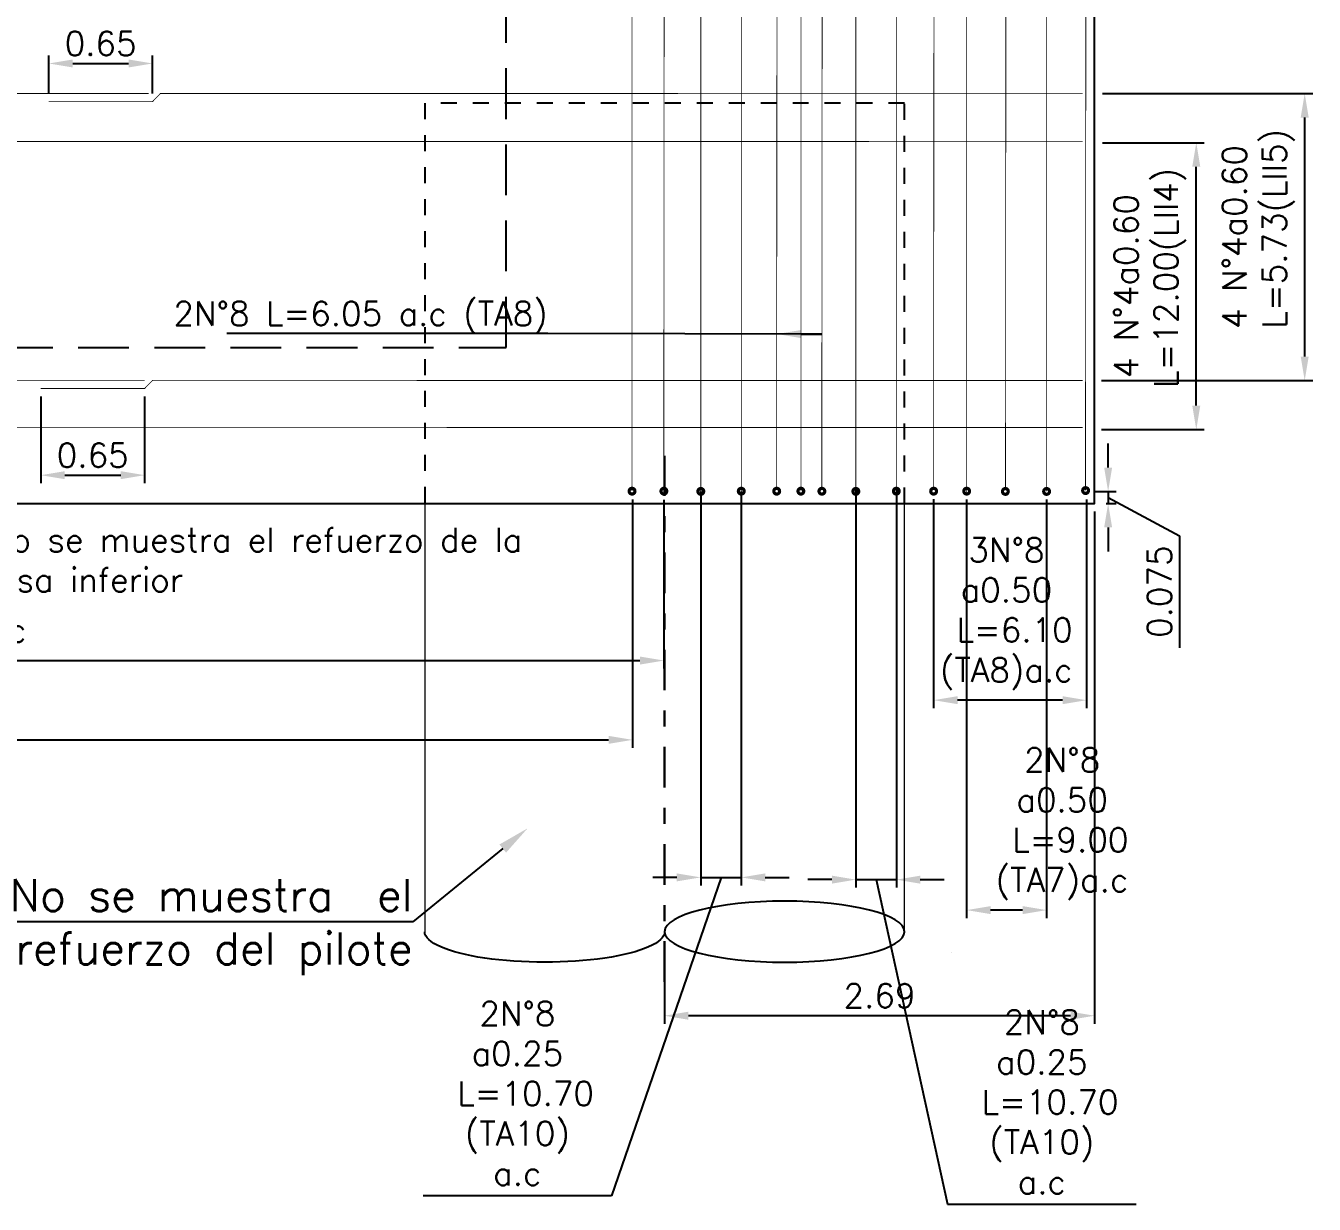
# Model space of a CAD drawing. Header units: metres. Extents: x 1080427 to 1081241, y 976768 to 977191.
# Drawn here: x 1080898.68 to 1080906.74, y 977087.39 to 977094.76 of the extents above; entities that cross this region are included whole.
import ezdxf
from ezdxf import colors
from ezdxf.entities.mleader import LeaderData, LeaderLine
from ezdxf.math import Vec2, Vec3

# ---------------------------------------------------------------- set-up
doc = ezdxf.new("R2010")
doc.units = ezdxf.units.M
doc.header["$LTSCALE"] = 25.4
doc.linetypes.add('DASHDOT', pattern=[1, 0.5, -0.25, 0, -0.25])
doc.linetypes.add('HIDDEN', pattern=[0.375, 0.25, -0.125])
for name, color, linetype in [('CONTRAPESO', 3, 'Continuous'), ('COT', 1, 'Continuous'), ('DIMCONTRAPESO', 1, 'Continuous'), ('EJE-D', 11, 'DASHDOT'), ('PROY', 9, 'HIDDEN'), ('PROYECC', 251, 'HIDDEN'), ('REF', 6, 'Continuous')]:
    doc.layers.add(name, color=color, linetype=linetype)
for name, color, linetype, lineweight in [('COTA', 1, 'Continuous', 30), ('COTACIM', 20, 'Continuous', 5), ('EJEPILOTE', 145, 'DASHDOT', 30), ('OTROS', 8, 'Continuous', 5)]:
    doc.layers.add(name, color=color, linetype=linetype, lineweight=lineweight)
doc.styles.add('romans', font='romans.shx')
doc.dimstyles.new('Copy 75', dxfattribs={"dimtxt": 0.15, "dimasz": 0.15, "dimexe": 0.05, "dimexo": 0.05, "dimgap": 0.05, "dimtad": 1, "dimzin": 0, "dimdsep": 46, "dimtxsty": 'romans', "dimcen": 0.002, "dimclrd": 1, "dimclre": 1, "dimclrt": 3, "dimadec": 4, "dimazin": 0, "dimtfac": 1, "dimtofl": 0, "dimtmove": 1, "dimatfit": 3, "dimfxl": 1, "dimtolj": 1, "dimtzin": 0, "dimarcsym": 1})

# ---------------------------------------------------------------- blocks, each defined once
blk = doc.blocks.new('*D310')
at = {"layer": 'Defpoints', "color": 0, "transparency": 16777216}
for p in [(1080905.3152, 977091.8436), (1080905.3888, 977091.7689), (1080905.4508, 977091.7689)]:
    blk.add_point(p, dxfattribs=at)
at = {"layer": 'DIMCONTRAPESO', "color": 1, "lineweight": -2, "transparency": 16777216}
for p, q in [((1080905.4508, 977091.9936), (1080905.4508, 977092.1436)), ((1080905.3652, 977091.8436), (1080905.5008, 977091.8436)), ((1080905.4508, 977091.8436), (1080905.4508, 977091.7689)), ((1080905.4508, 977091.8063), (1080905.897, 977091.5672)), ((1080905.4388, 977091.7689), (1080905.5008, 977091.7689)), ((1080905.4508, 977091.6189), (1080905.4508, 977091.4689)), ((1080905.897, 977091.5672), (1080905.897, 977090.8672))]:
    blk.add_line(p, q, dxfattribs=at)
at = {"layer": 'DIMCONTRAPESO', "color": 1, "transparency": 16777216}
for points in [[(1080905.4258, 977091.9936), (1080905.4758, 977091.9936), (1080905.4508, 977091.8436)], [(1080905.4258, 977091.6189), (1080905.4758, 977091.6189), (1080905.4508, 977091.7689)]]:
    blk.add_solid(points, dxfattribs=at)
at = {"layer": 'DIMCONTRAPESO', "color": 3, "transparency": 16777216, "insert": (1080905.772, 977091.2172), "char_height": 0.15, "attachment_point": 5, "rotation": 90, "style": 'romans'}
blk.add_mtext('\\A1;0.075', dxfattribs=at)
blk = doc.blocks.new('*D302')
at = {"layer": 'COTA', "color": 1, "lineweight": -2, "transparency": 16777216}
for p, q in [((1080890.8392, 977091.8023), (1080890.8392, 977090.7367)), ((1080902.6725, 977091.7922), (1080902.6725, 977090.7367)), ((1080890.9892, 977090.7867), (1080902.5225, 977090.7867))]:
    blk.add_line(p, q, dxfattribs=at)
at = {"layer": 'COTA', "color": 1, "transparency": 16777216}
for points in [[(1080890.9892, 977090.8117), (1080890.9892, 977090.7617), (1080890.8392, 977090.7867)], [(1080902.5225, 977090.8117), (1080902.5225, 977090.7617), (1080902.6725, 977090.7867)]]:
    blk.add_solid(points, dxfattribs=at)
at = {"layer": 'Defpoints', "color": 0, "transparency": 16777216}
for p in [(1080890.8392, 977091.8523), (1080902.6725, 977091.8422), (1080902.6725, 977090.7867)]:
    blk.add_point(p, dxfattribs=at)
at = {"layer": 'COTA', "color": 3, "transparency": 16777216, "insert": (1080896.7558, 977090.951), "char_height": 0.15, "attachment_point": 5, "style": 'romans'}
blk.add_mtext('\\A1;25 N°8 a 0.50 L=5.80-6.05 (TA8){\\A0;a.c}', dxfattribs=at)
blk = doc.blocks.new('*D303')
at = {"layer": 'COTA', "color": 1, "lineweight": -2, "transparency": 16777216}
for p, q in [((1080891.09, 977091.7901), (1080891.09, 977090.2408)), ((1080902.4764, 977091.7942), (1080902.4764, 977090.2408)), ((1080891.24, 977090.2908), (1080902.3264, 977090.2908))]:
    blk.add_line(p, q, dxfattribs=at)
at = {"layer": 'COTA', "color": 1, "transparency": 16777216}
for points in [[(1080891.24, 977090.3158), (1080891.24, 977090.2658), (1080891.09, 977090.2908)], [(1080902.3264, 977090.3158), (1080902.3264, 977090.2658), (1080902.4764, 977090.2908)]]:
    blk.add_solid(points, dxfattribs=at)
at = {"layer": 'Defpoints', "color": 0, "transparency": 16777216}
for p in [(1080891.09, 977091.8401), (1080902.4764, 977091.8442), (1080902.4764, 977090.2908)]:
    blk.add_point(p, dxfattribs=at)
at = {"layer": 'COTA', "color": 3, "transparency": 16777216, "insert": (1080896.7832, 977090.4551), "char_height": 0.15, "attachment_point": 5, "style": 'romans'}
blk.add_mtext('\\A1;24 N°8 a 0.50 L=9.00 (TA7){\\A0;a.c}', dxfattribs=at)
blk = doc.blocks.new('*D355')
at = {"layer": 'Defpoints', "color": 0, "transparency": 16777216}
for p in [(1080902.9033, 977091.894), (1080903.1565, 977091.894), (1080903.1565, 977089.4306)]:
    blk.add_point(p, dxfattribs=at)
at = {"layer": 'DIMCONTRAPESO', "color": 1, "lineweight": -2, "transparency": 16777216}
for p, q in [((1080902.9033, 977091.844), (1080902.9033, 977089.3806)), ((1080903.1565, 977091.844), (1080903.1565, 977089.3806)), ((1080903.0299, 977089.4306), (1080902.3458, 977087.4398)), ((1080902.7533, 977089.4306), (1080902.6033, 977089.4306)), ((1080902.9033, 977089.4306), (1080903.1565, 977089.4306)), ((1080903.3065, 977089.4306), (1080903.4565, 977089.4306)), ((1080902.3458, 977087.4398), (1080901.1672, 977087.4398))]:
    blk.add_line(p, q, dxfattribs=at)
at = {"layer": 'DIMCONTRAPESO', "color": 1, "transparency": 16777216}
for points in [[(1080902.7533, 977089.4556), (1080902.7533, 977089.4056), (1080902.9033, 977089.4306)], [(1080903.3065, 977089.4556), (1080903.3065, 977089.4056), (1080903.1565, 977089.4306)]]:
    blk.add_solid(points, dxfattribs=at)
at = {"layer": 'DIMCONTRAPESO', "color": 3, "transparency": 16777216, "insert": (1080901.7565, 977088.0791), "char_height": 0.15, "attachment_point": 5, "style": 'romans', "bg_fill": 3, "box_fill_scale": 1.1, "bg_fill_color": 256, "bg_fill_true_color": 13158600, "bg_fill_transparency": 0}
blk.add_mtext('\\A1;2N°8\\Pa0.25\\P L=10.70\\P(TA10)\\P{\\A0;a.c}', dxfattribs=at)
blk = doc.blocks.new('*D356')
at = {"layer": 'Defpoints', "color": 0, "transparency": 16777216}
for p in [(1080903.873, 977091.9134), (1080904.1262, 977091.9134), (1080904.1262, 977089.4165)]:
    blk.add_point(p, dxfattribs=at)
at = {"layer": 'DIMCONTRAPESO', "color": 1, "lineweight": -2, "transparency": 16777216}
for p, q in [((1080903.873, 977091.8634), (1080903.873, 977089.3665)), ((1080904.1262, 977091.8634), (1080904.1262, 977089.3665)), ((1080903.723, 977089.4165), (1080903.573, 977089.4165)), ((1080903.873, 977089.4165), (1080904.1262, 977089.4165)), ((1080903.9996, 977089.4165), (1080904.4472, 977087.3865)), ((1080904.2762, 977089.4165), (1080904.4262, 977089.4165)), ((1080904.4472, 977087.3865), (1080905.6257, 977087.3865))]:
    blk.add_line(p, q, dxfattribs=at)
at = {"layer": 'DIMCONTRAPESO', "color": 1, "transparency": 16777216}
for points in [[(1080903.723, 977089.4415), (1080903.723, 977089.3915), (1080903.873, 977089.4165)], [(1080904.2762, 977089.4415), (1080904.2762, 977089.3915), (1080904.1262, 977089.4165)]]:
    blk.add_solid(points, dxfattribs=at)
at = {"layer": 'DIMCONTRAPESO', "color": 3, "transparency": 16777216, "insert": (1080905.0364, 977088.0258), "char_height": 0.15, "attachment_point": 5, "style": 'romans', "bg_fill": 3, "box_fill_scale": 1.1, "bg_fill_color": 256, "bg_fill_true_color": 13158600, "bg_fill_transparency": 0}
blk.add_mtext('\\A1;2N°8\\Pa0.25\\P L=10.70\\P(TA10)\\P{\\A0;a.c}', dxfattribs=at)
blk = doc.blocks.new('*D371')
at = {"layer": 'Defpoints', "color": 0, "transparency": 16777216}
for p in [(1080904.3595, 977091.8459), (1080905.3161, 977091.8441), (1080904.3595, 977090.5388)]:
    blk.add_point(p, dxfattribs=at)
at = {"layer": 'DIMCONTRAPESO', "color": 1, "lineweight": -2, "transparency": 16777216}
for p, q in [((1080904.3595, 977091.7959), (1080904.3595, 977090.4888)), ((1080905.3161, 977091.7941), (1080905.3161, 977090.4888)), ((1080905.1661, 977090.5388), (1080904.5095, 977090.5388))]:
    blk.add_line(p, q, dxfattribs=at)
at = {"layer": 'DIMCONTRAPESO', "color": 1, "transparency": 16777216}
for points in [[(1080904.5095, 977090.5638), (1080904.5095, 977090.5138), (1080904.3595, 977090.5388)], [(1080905.1661, 977090.5638), (1080905.1661, 977090.5138), (1080905.3161, 977090.5388)]]:
    blk.add_solid(points, dxfattribs=at)
at = {"layer": 'DIMCONTRAPESO', "color": 3, "transparency": 16777216, "insert": (1080904.8147, 977091.0781), "char_height": 0.15, "attachment_point": 5, "style": 'romans'}
blk.add_mtext('\\A1;3N°8\\Pa0.50\\P L=6.10\\P(TA8){\\A0;a.c}', dxfattribs=at)
blk = doc.blocks.new('*D372')
at = {"layer": 'Defpoints', "color": 0, "transparency": 16777216}
for p in [(1080904.566, 977091.8436), (1080905.0659, 977091.8436), (1080904.566, 977089.2259)]:
    blk.add_point(p, dxfattribs=at)
at = {"layer": 'DIMCONTRAPESO', "color": 1, "lineweight": -2, "transparency": 16777216}
for p, q in [((1080904.566, 977091.7936), (1080904.566, 977089.1759)), ((1080905.0659, 977091.7936), (1080905.0659, 977089.1759)), ((1080904.9159, 977089.2259), (1080904.716, 977089.2259))]:
    blk.add_line(p, q, dxfattribs=at)
at = {"layer": 'DIMCONTRAPESO', "color": 1, "transparency": 16777216}
for points in [[(1080904.716, 977089.2509), (1080904.716, 977089.2009), (1080904.566, 977089.2259)], [(1080904.9159, 977089.2509), (1080904.9159, 977089.2009), (1080905.0659, 977089.2259)]]:
    blk.add_solid(points, dxfattribs=at)
at = {"layer": 'DIMCONTRAPESO', "color": 3, "transparency": 16777216, "insert": (1080905.1631, 977089.7651), "char_height": 0.15, "attachment_point": 5, "style": 'romans'}
blk.add_mtext('\\A1;2N°8\\Pa0.50\\P L=9.00\\P(TA7){\\A0;a.c}', dxfattribs=at)
blk = doc.blocks.new('*D471')
at = {"layer": 'Defpoints', "color": 0, "transparency": 16777216}
for p in [(1080899.4748, 977094.5208), (1080898.8256, 977094.2824), (1080899.4748, 977094.2824)]:
    blk.add_point(p, dxfattribs=at)
at = {"layer": 'EJE-D', "color": 1, "lineweight": -2, "transparency": 16777216}
for p, q in [((1080898.8256, 977094.3324), (1080898.8256, 977094.5708)), ((1080899.4748, 977094.3324), (1080899.4748, 977094.5708)), ((1080898.9756, 977094.5208), (1080899.3248, 977094.5208))]:
    blk.add_line(p, q, dxfattribs=at)
at = {"layer": 'EJE-D', "color": 1, "transparency": 16777216}
for points in [[(1080898.9756, 977094.5458), (1080898.9756, 977094.4958), (1080898.8256, 977094.5208)], [(1080899.3248, 977094.5458), (1080899.3248, 977094.4958), (1080899.4748, 977094.5208)]]:
    blk.add_solid(points, dxfattribs=at)
at = {"layer": 'EJE-D', "color": 3, "transparency": 16777216, "insert": (1080899.1502, 977094.6458), "char_height": 0.15, "attachment_point": 5, "style": 'romans'}
blk.add_mtext('\\A1;0.65', dxfattribs=at)
blk = doc.blocks.new('*D472')
at = {"layer": 'Defpoints', "color": 0, "transparency": 16777216}
for p in [(1080898.7762, 977092.4882), (1080899.4255, 977092.4882), (1080899.4255, 977091.946)]:
    blk.add_point(p, dxfattribs=at)
at = {"layer": 'EJE-D', "color": 1, "lineweight": -2, "transparency": 16777216}
for p, q in [((1080898.7762, 977092.4382), (1080898.7762, 977091.896)), ((1080899.4255, 977092.4382), (1080899.4255, 977091.896)), ((1080898.9262, 977091.946), (1080899.2755, 977091.946))]:
    blk.add_line(p, q, dxfattribs=at)
at = {"layer": 'EJE-D', "color": 1, "transparency": 16777216}
for points in [[(1080898.9262, 977091.971), (1080898.9262, 977091.921), (1080898.7762, 977091.946)], [(1080899.2755, 977091.971), (1080899.2755, 977091.921), (1080899.4255, 977091.946)]]:
    blk.add_solid(points, dxfattribs=at)
at = {"layer": 'EJE-D', "color": 3, "transparency": 16777216, "insert": (1080899.1008, 977092.071), "char_height": 0.15, "attachment_point": 5, "style": 'romans'}
blk.add_mtext('\\A1;0.65', dxfattribs=at)
blk = doc.blocks.new('*D469')
at = {"layer": 'Defpoints', "color": 0, "transparency": 16777216}
for p in [(1080905.366, 977094.0254), (1080906.0019, 977094.0254), (1080905.3597, 977092.2312)]:
    blk.add_point(p, dxfattribs=at)
at = {"layer": 'DIMCONTRAPESO', "color": 1, "lineweight": -2, "transparency": 16777216}
for p, q in [((1080905.416, 977094.0254), (1080906.0519, 977094.0254)), ((1080906.0019, 977092.3812), (1080906.0019, 977093.8754)), ((1080905.4097, 977092.2312), (1080906.0519, 977092.2312))]:
    blk.add_line(p, q, dxfattribs=at)
at = {"layer": 'DIMCONTRAPESO', "color": 1, "transparency": 16777216}
for points in [[(1080905.9769, 977093.8754), (1080906.0269, 977093.8754), (1080906.0019, 977094.0254)], [(1080905.9769, 977092.3812), (1080906.0269, 977092.3812), (1080906.0019, 977092.2312)]]:
    blk.add_solid(points, dxfattribs=at)
at = {"layer": 'DIMCONTRAPESO', "color": 3, "transparency": 16777216, "insert": (1080905.7126, 977093.1283), "char_height": 0.15, "attachment_point": 5, "rotation": 90, "style": 'romans'}
blk.add_mtext('\\A1;4 N°4a0.60\\P L=12.00(LII4)', dxfattribs=at)
blk = doc.blocks.new('*D470')
at = {"layer": 'Defpoints', "color": 0, "transparency": 16777216}
for p in [(1080905.3656, 977094.3323), (1080906.6799, 977094.3323), (1080905.3593, 977092.5381)]:
    blk.add_point(p, dxfattribs=at)
at = {"layer": 'DIMCONTRAPESO', "color": 1, "lineweight": -2, "transparency": 16777216}
for p, q in [((1080905.4156, 977094.3323), (1080906.7299, 977094.3323)), ((1080906.6799, 977092.6881), (1080906.6799, 977094.1823)), ((1080905.4093, 977092.5381), (1080906.7299, 977092.5381))]:
    blk.add_line(p, q, dxfattribs=at)
at = {"layer": 'DIMCONTRAPESO', "color": 1, "transparency": 16777216}
for points in [[(1080906.6549, 977094.1823), (1080906.7049, 977094.1823), (1080906.6799, 977094.3323)], [(1080906.6549, 977092.6881), (1080906.7049, 977092.6881), (1080906.6799, 977092.5381)]]:
    blk.add_solid(points, dxfattribs=at)
at = {"layer": 'DIMCONTRAPESO', "color": 3, "transparency": 16777216, "insert": (1080906.3906, 977093.4352), "char_height": 0.15, "attachment_point": 5, "rotation": 90, "style": 'romans'}
blk.add_mtext('\\A1;4 N°4a0.60\\P L=5.73(LII5)', dxfattribs=at)
blk = doc.blocks.new('*D1118')
at = {"layer": 'COTA', "color": 1, "lineweight": -2, "transparency": 16777216}
for p, q in [((1080905.366, 977091.7183), (1080905.366, 977088.5155)), ((1080902.676, 977088.8592), (1080902.676, 977088.5155)), ((1080905.216, 977088.5655), (1080902.826, 977088.5655))]:
    blk.add_line(p, q, dxfattribs=at)
at = {"layer": 'COTA', "color": 1, "transparency": 16777216}
for points in [[(1080902.826, 977088.5905), (1080902.826, 977088.5405), (1080902.676, 977088.5655)], [(1080905.216, 977088.5905), (1080905.216, 977088.5405), (1080905.366, 977088.5655)]]:
    blk.add_solid(points, dxfattribs=at)
at = {"layer": 'Defpoints', "color": 0, "transparency": 16777216}
for p in [(1080905.366, 977091.7683), (1080902.676, 977088.9092), (1080902.676, 977088.5655)]:
    blk.add_point(p, dxfattribs=at)
at = {"layer": 'COTA', "color": 3, "transparency": 16777216, "insert": (1080904.021, 977088.6905), "char_height": 0.15, "attachment_point": 5, "style": 'romans'}
blk.add_mtext('\\A1;2.69', dxfattribs=at)

msp = doc.modelspace()

# ---------------------------------------------------------------- linework, layer by layer
at = {"layer": 'CONTRAPESO'}
msp.add_lwpolyline([(1080905.359159, 977104.535304), (1080888.186028, 977104.191841), (1080888.186028, 977094.768938), (1080888.186028, 977094.768938), (1080888.186028, 977091.768938), (1080905.366028, 977091.768344), (1080905.366028, 977094.768344), (1080905.366028, 977094.768938)], close=True, dxfattribs=at)
at = {"layer": 'COT', "extrusion": (0, 0, -1)}
msp.add_ellipse((1080903.42765, 977089.091042), major_axis=(-0.750261, 0), ratio=0.25438133, dxfattribs=at)
msp.add_ellipse((1080901.927129, 977089.091042), major_axis=(-0.750261, 0), ratio=0.25438133, start_param=3.14159265, end_param=6.28318531, dxfattribs=at)
at = {"layer": 'EJEPILOTE', "ltscale": 0.02}
msp.add_line((1080902.676028, 977088.776717), (1080902.676028, 977092.067685), dxfattribs=at)
at = {"layer": 'OTROS'}
msp.add_line((1080904.468151, 977088.959039), (1080904.468151, 977088.958653), dxfattribs=at)
msp.add_lwpolyline([(1080904.177911, 977089.091042), (1080904.177911, 977091.768938), (1080901.176868, 977091.768938), (1080901.176868, 977089.091042)], dxfattribs=at)
at = {"layer": 'PROY', "color": 252, "ltscale": 0.05}
msp.add_lwpolyline([(1080901.685975, 977094.744673), (1080901.685914, 977103.861719), (1080891.864559, 977103.665292), (1080891.866068, 977092.744673), (1080901.686016, 977092.744673), (1080901.685975, 977094.744673)], dxfattribs=at)
at = {"layer": 'REF', "ltscale": 0.1, "const_width": 0.005}
for points in [[(1080902.903325, 977091.842237), (1080902.904201, 977101.645818), (1080902.904201, 977101.645818)], [(1080903.156539, 977101.646344), (1080903.156539, 977091.842237), (1080903.156539, 977091.842237)], [(1080903.872994, 977091.840232), (1080903.873871, 977101.665212), (1080903.873871, 977101.665212)], [(1080904.126209, 977101.665738), (1080904.126209, 977092.108242), (1080904.126209, 977092.108242)], [(1080904.126209, 977101.665738), (1080904.126209, 977091.840232), (1080904.126209, 977091.840232)], [(1080888.261028, 977094.332923), (1080899.45065, 977094.332923)], [(1080898.825556, 977094.282403), (1080899.474822, 977094.282403), (1080899.523796, 977094.332923), (1080905.291028, 977094.332329)], [(1080905.291028, 977094.032329), (1080894.126406, 977094.032923)], [(1080888.236028, 977092.538706), (1080899.42565, 977092.538706)], [(1080898.776202, 977092.488187), (1080899.425467, 977092.488187), (1080899.474442, 977092.538706), (1080905.291028, 977092.538112)], [(1080905.291028, 977092.244462), (1080894.099546, 977092.244855)]]:
    msp.add_lwpolyline(points, dxfattribs=at)
at = {"layer": 'REF', "ltscale": 0.1, "const_width": 0.02}
for points in [[(1080905.083945, 977091.844357, -1), (1080905.047945, 977091.844357, -1)], [(1080905.291774, 977091.849847, 1), (1080905.327774, 977091.849847, 1)]]:
    msp.add_lwpolyline(points, format="xyb", close=True, dxfattribs=at)

# ---------------------------------------------------------------- dimensions: what is measured, and where the dimension line sits
at = {"layer": 'COTA'}
for base, p1, p2, text, picture, middle in [((1080902.67248, 977090.786674), (1080890.839195, 977091.852281), (1080902.67248, 977091.842237), '25 N°8 a 0.50 L=5.80-6.05 (TA8){\\A0;a.c}', '*D302', (1080896.755837, 977090.95096)), ((1080902.476432, 977090.290833), (1080891.090024, 977091.840102), (1080902.476432, 977091.844249), '24 N°8 a 0.50 L=9.00 (TA7){\\A0;a.c}', '*D303', (1080896.783228, 977090.455119))]:
    dim = msp.add_linear_dim(base=base, p1=p1, p2=p2, text=text, dimstyle='Copy 75', dxfattribs=at)
    dim.commit()
    dim.dimension.update_dxf_attribs({"geometry": picture, "text_midpoint": middle})
at = {"layer": 'DIMCONTRAPESO'}
for base, p1, p2, text, picture, middle in [((1080906.679927, 977094.332329), (1080905.359282, 977092.538112), (1080905.365632, 977094.332329), '4 N°4a0.60\\P L=5.73(LII5)', '*D470', (1080906.679927, 977093.435221)), ((1080906.001884, 977094.025415), (1080905.359678, 977092.231198), (1080905.366028, 977094.025415), '4 N°4a0.60\\P L=12.00(LII4)', '*D469', (1080906.001884, 977093.128307))]:
    dim = msp.add_linear_dim(base=base, p1=p1, p2=p2, angle=90, text=text, dimstyle='Copy 75', dxfattribs=at)
    dim.commit()
    dim.dimension.update_dxf_attribs({"geometry": picture, "text_midpoint": middle, "dimtype": 160})
at = {"layer": 'DIMCONTRAPESO', "color": 2}
dim = msp.add_linear_dim(base=(1080905.450811, 977091.768938), p1=(1080905.315158, 977091.843638), p2=(1080905.388755, 977091.768938), angle=90, dimstyle='Copy 75', override={"dimdec": 3}, dxfattribs=at)
dim.commit()
dim.dimension.update_dxf_attribs({"geometry": '*D310', "text_midpoint": (1080905.896962, 977091.517211), "dimtype": 160})
at = {"layer": 'EJE-D', "color": 2}
for base, p1, p2, picture, middle in [((1080899.474822, 977094.520827), (1080898.825556, 977094.282403), (1080899.474822, 977094.282403), '*D471', (1080899.150189, 977094.645827)), ((1080899.425467, 977091.946047), (1080898.776202, 977092.488187), (1080899.425467, 977092.488187), '*D472', (1080899.100834, 977092.071047))]:
    dim = msp.add_linear_dim(base=base, p1=p1, p2=p2, dimstyle='Copy 75', dxfattribs=at)
    dim.commit()
    dim.dimension.update_dxf_attribs({"geometry": picture, "text_midpoint": middle})

# ---------------------------------------------------------------- leaders
at = {"layer": 'COTACIM'}
ml = msp.add_multileader_mtext('Standard', dxfattribs=at)
ml.set_content('2N°8 L=6.05 a.c ({\\A1;TA8})', color=3, style='romans')
ml.set_leader_properties(color=256)
ml.build(insert=Vec2(0, 0))
ml.multileader.update_dxf_attribs({"text_left_attachment_type": 6, "text_right_attachment_type": 6, "dogleg_length": 0, "arrow_head_size": 0.15})
ctx = ml.context
ctx.base_point, ctx.char_height, ctx.arrow_head_size, ctx.landing_gap_size, ctx.plane_origin = Vec3(1080899.310086, 977092.831146), 0.15, 0.15, 0, Vec3(1080900.464553, 977091.603576)
ctx.left_attachment, ctx.right_attachment, ctx.text_align_type = 6, 6, 2
notes = []
notes.append((ctx, [(1, (1, 1, 0), (1080901.945801, 977092.831146), (-1, 0), 0, [(1, [(1080903.378118, 977092.82888), (1080903.660755, 977092.82852)], 0, [])])]))
ctx.mtext.insert, ctx.mtext.width, ctx.mtext.alignment, ctx.mtext.flow_direction = Vec3(1080901.945801, 977093.031146), 2.80073179, 3, 5
ml = msp.add_multileader_mtext('Standard', dxfattribs=at)
ml.set_content('No se muestra el refuerzo de la\\Plosa inferior', color=3, style='romans')
ml.set_leader_properties(color=256)
ml.build(insert=Vec2(0, 0))
ml.multileader.update_dxf_attribs({"text_left_attachment_type": 6, "text_right_attachment_type": 6, "dogleg_length": 0, "arrow_head_size": 0.15})
ctx = ml.context
ctx.base_point, ctx.char_height, ctx.arrow_head_size, ctx.landing_gap_size, ctx.plane_origin = Vec3(1080898.451135, 977091.436274), 0.15, 0.15, 0, Vec3(1080898.442795, 977089.825684)
ctx.left_attachment, ctx.right_attachment = 6, 6
notes.append((ctx, [(0, (1, 1, 0), (1080898.451135, 977091.436274), (1, 0), 0, [(0, [(1080898.045409, 977091.888084)], 0, [])])]))
ctx.mtext.insert, ctx.mtext.width, ctx.mtext.flow_direction = Vec3(1080898.451135, 977091.616274), 4.21185818, 5
for ctx, leaders in notes:
    for number, flags, end, landing, length, lines in leaders:
        leader = LeaderData()
        leader.index, (leader.has_last_leader_line, leader.has_dogleg_vector, leader.attachment_direction) = number, flags
        leader.last_leader_point, leader.dogleg_vector, leader.dogleg_length = Vec3(end), Vec3(landing), length
        for number, points, colour, breaks in lines:
            line = LeaderLine()
            line.index, line.vertices, line.color, line.breaks = number, Vec3.list(points), colors.encode_raw_color(colour), breaks
            leader.lines.append(line)
        ctx.leaders.append(leader)

# ---------------------------------------------------------------- next in the draw order: dimensions: what is measured, and where the dimension line sits
at = {"layer": 'DIMCONTRAPESO', "color": 2}
for base, p1, p2, picture, middle in [((1080903.156539, 977089.430584), (1080902.903325, 977091.894015), (1080903.156539, 977091.894015), '*D355', (1080902.295769, 977087.439828)), ((1080904.126209, 977089.416451), (1080903.872994, 977091.913408), (1080904.126209, 977091.913408), '*D356', (1080904.497152, 977087.386544))]:
    dim = msp.add_linear_dim(base=base, p1=p1, p2=p2, text='2N°8\\Pa0.25\\P L=10.70\\P(TA10)\\P{\\A0;a.c}', dimstyle='Copy 75', override={"dimtfill": 1}, dxfattribs=at)
    dim.commit()
    dim.dimension.update_dxf_attribs({"geometry": picture, "text_midpoint": middle, "dimtype": 160})

# ---------------------------------------------------------------- next in the draw order: linework, layer by layer
at = {"layer": 'PROYECC', "color": 14, "ltscale": 0.01}
msp.add_lwpolyline([(1080901.176868, 977091.768472), (1080904.177911, 977091.768472), (1080904.177911, 977094.272457), (1080901.176868, 977094.272457)], close=True, dxfattribs=at)
at = {"layer": 'REF', "ltscale": 0.1, "const_width": 0.005}
for points in [[(1080902.473331, 977091.846424), (1080902.473254, 977100.397433), (1080902.473254, 977100.397433)], [(1080903.530217, 977091.844886), (1080903.530139, 977100.394557), (1080903.530139, 977100.394557)], [(1080904.565945, 977091.834357), (1080904.565865, 977100.385218), (1080904.565865, 977100.385218)], [(1080905.065945, 977091.844357), (1080905.065865, 977100.39418), (1080905.065865, 977100.39418)], [(1080903.712877, 977097.427149), (1080903.712877, 977095.921572), (1080903.662971, 977095.850679), (1080903.660048, 977091.863538)], [(1080904.411973, 977097.477688), (1080904.411973, 977095.927688), (1080904.362067, 977095.856795), (1080904.3591, 977091.863934)], [(1080904.861875, 977097.4876), (1080904.861875, 977095.9376), (1080904.811968, 977095.866707), (1080904.808994, 977091.86233)], [(1080905.261973, 977097.497688), (1080905.261973, 977095.947688), (1080905.312067, 977095.876795), (1080905.309087, 977091.850498)], [(1080902.749147, 977097.41905), (1080902.749147, 977095.897464), (1080902.674829, 977095.826571), (1080902.671911, 977091.864106)], [(1080903.430234, 977097.41905), (1080903.430234, 977095.913473), (1080903.380327, 977095.842581), (1080903.377411, 977091.863801)]]:
    msp.add_lwpolyline(points, dxfattribs=at)
at = {"layer": 'REF', "ltscale": 0.1, "const_width": 0.02}
for points in [[(1080902.455333, 977091.845938, 1), (1080902.491333, 977091.845938, 1)], [(1080902.654481, 977091.846115, 1), (1080902.690481, 977091.846115, 1)], [(1080902.885346, 977091.844602, 1), (1080902.921346, 977091.844602, 1)], [(1080903.138541, 977091.845938, 1), (1080903.174541, 977091.845938, 1)], [(1080903.360061, 977091.845813, 1), (1080903.396061, 977091.845813, 1)], [(1080903.511238, 977091.845938, 1), (1080903.547238, 977091.845938, 1)], [(1080903.642698, 977091.84555, 1), (1080903.678698, 977091.84555, 1)], [(1080903.855016, 977091.844515, 1), (1080903.891016, 977091.844515, 1)], [(1080904.108211, 977091.845938, 1), (1080904.144211, 977091.845938, 1)], [(1080904.341475, 977091.845938, 1), (1080904.377475, 977091.845938, 1)], [(1080904.548038, 977091.846094, 1), (1080904.584038, 977091.846094, 1)], [(1080904.826061, 977091.844355, -1), (1080904.790061, 977091.844355, -1)]]:
    msp.add_lwpolyline(points, format="xyb", close=True, dxfattribs=at)

# ---------------------------------------------------------------- next in the draw order: dimensions: what is measured, and where the dimension line sits
at = {"layer": 'COTA', "color": 2}
dim = msp.add_linear_dim(base=(1080902.676028, 977088.565513), p1=(1080905.366028, 977091.768344), p2=(1080902.676028, 977088.909152), angle=180, dimstyle='Copy 75', dxfattribs=at)
dim.commit()
dim.dimension.update_dxf_attribs({"geometry": '*D1118', "text_midpoint": (1080904.021028, 977088.690513)})
at = {"layer": 'DIMCONTRAPESO', "color": 2}
for base, p1, p2, text, picture, middle in [((1080904.359475, 977090.538806), (1080905.316121, 977091.844105), (1080904.359475, 977091.845938), '3N°8\\Pa0.50\\P L=6.10\\P(TA8){\\A0;a.c}', '*D371', (1080904.81469, 977090.538806)), ((1080904.566038, 977089.225853), (1080905.065946, 977091.843638), (1080904.566038, 977091.843638), '2N°8\\Pa0.50\\P L=9.00\\P(TA7){\\A0;a.c}', '*D372', (1080905.163148, 977089.225853))]:
    dim = msp.add_linear_dim(base=base, p1=p1, p2=p2, angle=180, text=text, dimstyle='Copy 75', dxfattribs=at)
    dim.commit()
    dim.dimension.update_dxf_attribs({"geometry": picture, "text_midpoint": middle, "dimtype": 160})

# ---------------------------------------------------------------- next in the draw order: leaders
at = {"layer": 'COTACIM'}
ml = msp.add_multileader_mtext('Standard', dxfattribs=at)
ml.set_content('No se muestra  el refuerzo del pilote', color=3, style='romans')
ml.set_leader_properties(color=1)
ml.build(insert=Vec2(0, 0))
ml.multileader.update_dxf_attribs({"text_left_attachment_type": 6, "text_right_attachment_type": 6, "dogleg_length": 0, "arrow_head_size": 0.2})
ctx = ml.context
ctx.base_point, ctx.char_height, ctx.arrow_head_size, ctx.landing_gap_size, ctx.plane_origin = Vec3(1080898.187718, 977089.153349), 0.2, 0.2, 0, Vec3(1080896.501919, 977088.537281)
ctx.left_attachment, ctx.right_attachment, ctx.text_align_type = 6, 6, 2
notes = []
notes.append((ctx, [(1, (1, 1, 0), (1080901.102004, 977089.153349), (-1, 0), 0, [(0, [(1080901.82018, 977089.737303)], 0, [])])]))
ctx.mtext.insert, ctx.mtext.width, ctx.mtext.alignment, ctx.mtext.flow_direction = Vec3(1080901.102004, 977089.420016), 3.45605072, 3, 5
for ctx, leaders in notes:
    for number, flags, end, landing, length, lines in leaders:
        leader = LeaderData()
        leader.index, (leader.has_last_leader_line, leader.has_dogleg_vector, leader.attachment_direction) = number, flags
        leader.last_leader_point, leader.dogleg_vector, leader.dogleg_length = Vec3(end), Vec3(landing), length
        for number, points, colour, breaks in lines:
            line = LeaderLine()
            line.index, line.vertices, line.color, line.breaks = number, Vec3.list(points), colors.encode_raw_color(colour), breaks
            leader.lines.append(line)
        ctx.leaders.append(leader)

doc.saveas('drawing.dxf')
